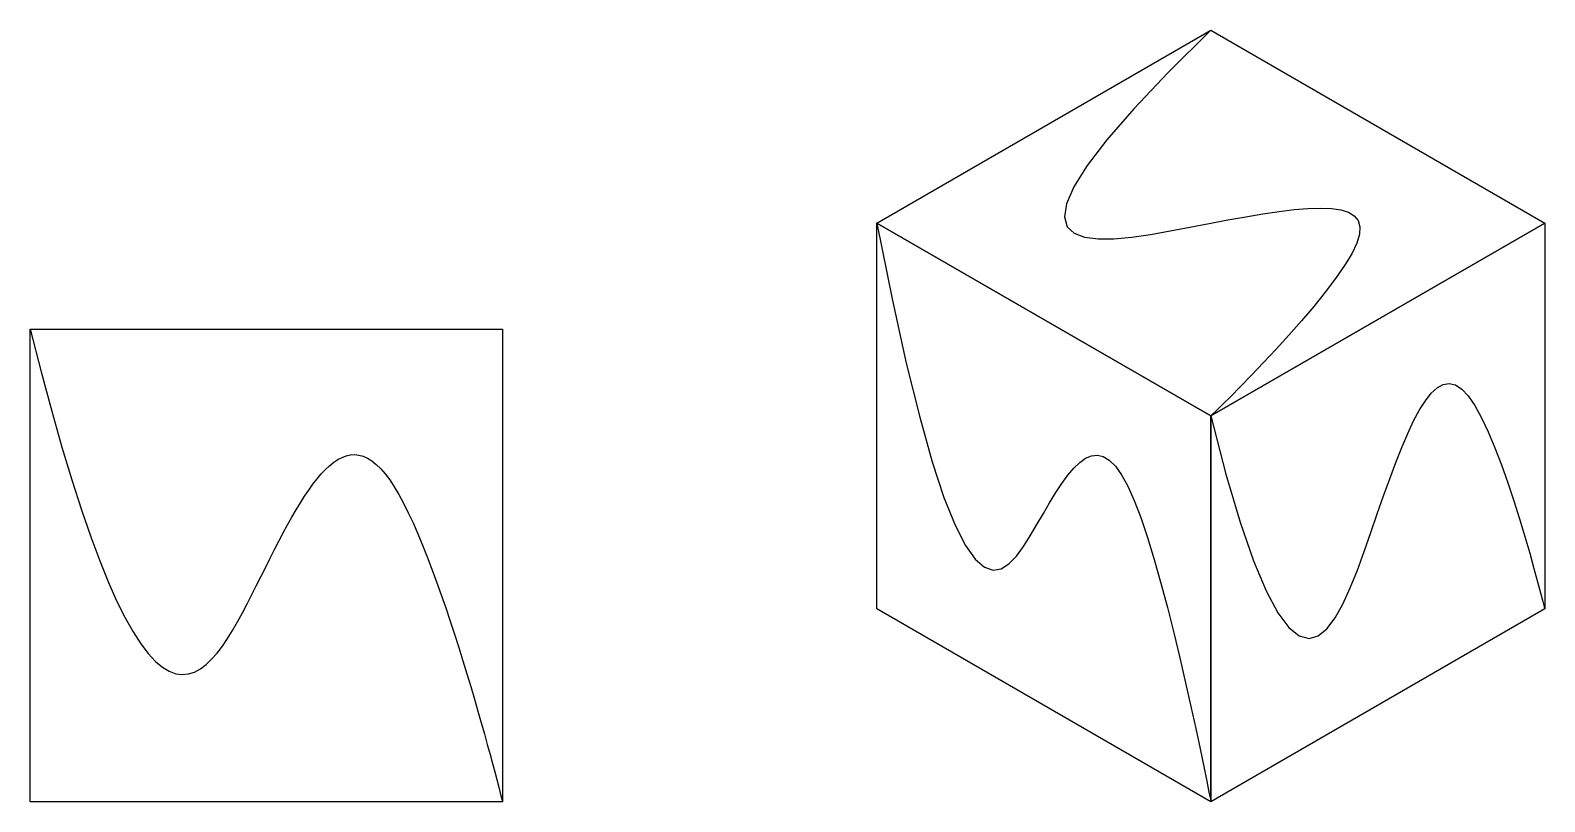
# Model space of a CAD drawing. Header units: millimetres. Extents: x 0 to 64.1, y 0 to 32.7.
import ezdxf

# ---------------------------------------------------------------- set-up
doc = ezdxf.new("R2010")
doc.units = ezdxf.units.MM
doc.layers.get('0').update_dxf_attribs({"lineweight": 25, "true_color": 0xffffff})

msp = doc.modelspace()

# ---------------------------------------------------------------- linework, layer by layer
for p, q in [((35.858, 24.495), (50, 32.66)), ((50, 32.66), (64.142, 24.495)), ((50, 16.33), (35.858, 24.495)), ((35.858, 24.495), (50, 16.33)), ((35.858, 8.165), (35.858, 24.495)), ((64.142, 24.495), (50, 16.33)), ((50, 16.33), (64.142, 24.495)), ((64.142, 24.495), (64.142, 8.165)), ((0, 20), (20, 20)), ((0, 0), (0, 20)), ((20, 20), (20, 0)), ((50, 0), (50, 16.33)), ((50, 16.33), (50, 0)), ((50, 0), (35.858, 8.165)), ((50, 0), (35.858, 8.165)), ((64.142, 8.165), (50, 0)), ((64.142, 8.165), (50, 0)), ((20, 0), (0, 0))]:
    msp.add_line(p, q)
for points in [[(50, 32.66), (48.194, 30.875), (46.736, 29.337), (45.601, 28.028), (44.766, 26.932), (44.205, 26.033), (43.894, 25.313), (43.808, 24.756), (43.923, 24.346), (44.214, 24.065), (44.657, 23.897), (45.226, 23.825), (45.898, 23.833), (46.648, 23.904), (47.45, 24.02), (48.281, 24.166), (49.116, 24.325), (49.934, 24.482), (50.725, 24.63), (51.486, 24.767), (52.21, 24.888), (52.892, 24.989), (53.529, 25.066), (54.113, 25.116), (54.64, 25.133), (55.106, 25.114), (55.504, 25.056), (55.829, 24.953), (56.077, 24.803), (56.242, 24.601), (56.318, 24.343), (56.302, 24.026), (56.187, 23.644), (55.972, 23.198), (55.668, 22.695), (55.288, 22.148), (54.848, 21.569), (54.361, 20.968), (53.841, 20.358), (53.304, 19.751), (52.762, 19.158), (52.231, 18.591), (51.725, 18.061), (51.257, 17.581), (50.842, 17.162), (50.495, 16.815), (50.23, 16.554), (50.06, 16.388), (50, 16.33)], [(50, 32.66), (48.194, 30.875), (46.736, 29.337), (45.601, 28.028), (44.766, 26.932), (44.205, 26.033), (43.894, 25.313), (43.808, 24.756), (43.923, 24.346), (44.214, 24.065), (44.657, 23.897), (45.226, 23.825), (45.898, 23.833), (46.648, 23.904), (47.45, 24.02), (48.281, 24.166), (49.116, 24.325), (49.934, 24.482), (50.725, 24.63), (51.486, 24.767), (52.21, 24.888), (52.892, 24.989), (53.529, 25.066), (54.113, 25.116), (54.64, 25.133), (55.106, 25.114), (55.504, 25.056), (55.829, 24.953), (56.077, 24.803), (56.242, 24.601), (56.318, 24.343), (56.302, 24.026), (56.187, 23.644), (55.972, 23.198), (55.668, 22.695), (55.288, 22.148), (54.848, 21.569), (54.361, 20.968), (53.841, 20.358), (53.304, 19.751), (52.762, 19.158), (52.231, 18.591), (51.725, 18.061), (51.257, 17.581), (50.842, 17.162), (50.495, 16.815), (50.23, 16.554), (50.06, 16.388), (50, 16.33)], [(35.858, 24.495), (36.5, 21.296), (37.104, 18.568), (37.67, 16.277), (38.201, 14.392), (38.699, 12.881), (39.167, 11.712), (39.607, 10.852), (40.019, 10.27), (40.408, 9.933), (40.775, 9.809), (41.122, 9.865), (41.451, 10.071), (41.765, 10.393), (42.065, 10.799), (42.354, 11.258), (42.634, 11.737), (42.907, 12.208), (43.174, 12.66), (43.436, 13.085), (43.693, 13.475), (43.947, 13.824), (44.198, 14.123), (44.448, 14.366), (44.697, 14.544), (44.945, 14.65), (45.195, 14.677), (45.446, 14.618), (45.7, 14.464), (45.958, 14.209), (46.219, 13.844), (46.486, 13.363), (46.759, 12.758), (47.038, 12.026), (47.321, 11.184), (47.605, 10.254), (47.887, 9.257), (48.164, 8.216), (48.432, 7.151), (48.689, 6.085), (48.932, 5.039), (49.158, 4.035), (49.363, 3.095), (49.545, 2.239), (49.701, 1.491), (49.827, 0.871), (49.921, 0.402), (49.98, 0.104), (50, 0)], [(35.858, 24.495), (36.5, 21.296), (37.104, 18.568), (37.67, 16.277), (38.201, 14.392), (38.699, 12.881), (39.167, 11.712), (39.607, 10.852), (40.019, 10.27), (40.408, 9.933), (40.775, 9.809), (41.122, 9.865), (41.451, 10.071), (41.765, 10.393), (42.065, 10.799), (42.354, 11.258), (42.634, 11.737), (42.907, 12.208), (43.174, 12.66), (43.436, 13.085), (43.693, 13.475), (43.947, 13.824), (44.198, 14.123), (44.448, 14.366), (44.697, 14.544), (44.945, 14.65), (45.195, 14.677), (45.446, 14.618), (45.7, 14.464), (45.958, 14.209), (46.219, 13.844), (46.486, 13.363), (46.759, 12.758), (47.038, 12.026), (47.321, 11.184), (47.605, 10.254), (47.887, 9.257), (48.164, 8.216), (48.432, 7.151), (48.689, 6.085), (48.932, 5.039), (49.158, 4.035), (49.363, 3.095), (49.545, 2.239), (49.701, 1.491), (49.827, 0.871), (49.921, 0.402), (49.98, 0.104), (50, 0)], [(50, 16.33), (50.643, 13.873), (51.246, 11.841), (51.812, 10.204), (52.343, 8.933), (52.842, 7.998), (53.309, 7.369), (53.749, 7.016), (54.162, 6.91), (54.55, 7.022), (54.917, 7.321), (55.264, 7.779), (55.593, 8.364), (55.907, 9.049), (56.207, 9.802), (56.496, 10.595), (56.776, 11.397), (57.049, 12.183), (57.316, 12.943), (57.578, 13.67), (57.835, 14.358), (58.089, 15), (58.34, 15.589), (58.59, 16.12), (58.839, 16.585), (59.088, 16.979), (59.337, 17.294), (59.588, 17.525), (59.842, 17.664), (60.1, 17.706), (60.361, 17.644), (60.628, 17.471), (60.901, 17.18), (61.18, 16.771), (61.463, 16.256), (61.747, 15.654), (62.029, 14.982), (62.306, 14.26), (62.574, 13.506), (62.831, 12.736), (63.074, 11.971), (63.3, 11.228), (63.505, 10.524), (63.687, 9.879), (63.843, 9.311), (63.969, 8.837), (64.063, 8.476), (64.122, 8.246), (64.142, 8.165)], [(50, 16.33), (50.643, 13.873), (51.246, 11.841), (51.812, 10.204), (52.343, 8.933), (52.842, 7.998), (53.309, 7.369), (53.749, 7.016), (54.162, 6.91), (54.55, 7.022), (54.917, 7.321), (55.264, 7.779), (55.593, 8.364), (55.907, 9.049), (56.207, 9.802), (56.496, 10.595), (56.776, 11.397), (57.049, 12.183), (57.316, 12.943), (57.578, 13.67), (57.835, 14.358), (58.089, 15), (58.34, 15.589), (58.59, 16.12), (58.839, 16.585), (59.088, 16.979), (59.337, 17.294), (59.588, 17.525), (59.842, 17.664), (60.1, 17.706), (60.361, 17.644), (60.628, 17.471), (60.901, 17.18), (61.18, 16.771), (61.463, 16.256), (61.747, 15.654), (62.029, 14.982), (62.306, 14.26), (62.574, 13.506), (62.831, 12.736), (63.074, 11.971), (63.3, 11.228), (63.505, 10.524), (63.687, 9.879), (63.843, 9.311), (63.969, 8.837), (64.063, 8.476), (64.122, 8.246), (64.142, 8.165)]]:
    msp.add_lwpolyline(points)
msp.add_open_spline([(0, 20), (5, 0), (10, 10), (15, 20), (20, 0), (20, 0)], degree=3)

doc.saveas('drawing.dxf')
